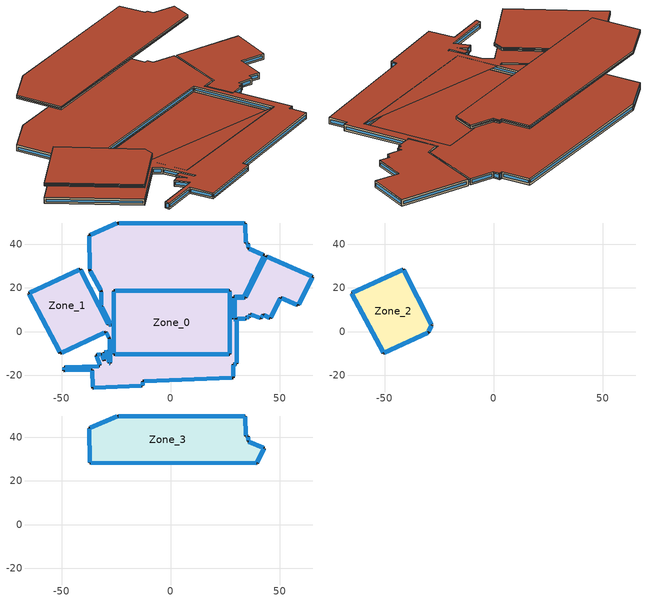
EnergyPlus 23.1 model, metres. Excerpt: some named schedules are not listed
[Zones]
Zone_0
 floor ground (Zone_0:f8UnderGroundSlabCF): -26,-10.35 -26,18.7 27,18.7 27,-10.35 z0
 wall outside (Slab_Mass): -26,-10.35 27,-10.35 27,18.7 -26,18.7 -26,-10.35 z0:0.01
 wall to Zone_1 (Interior Partition (Mass)): -26,-10.35 27,-10.35 27,18.7 -26,18.7 -26,-10.35 z0.01:0.2
 roof outside (300mmInsulation 200mmConcrete): -26,-10.35 27,-10.35 27,18.7 -26,18.7 z0.2
Zone_1
 floor ground (Zone_1:f1UnderGroundSlabCF): -35.72,-25.8 -36.01,-17.36 -48.9,-17.79 -48.77,-16.28 -32.46,-15.71 -34.03,-10.7 -31.57,-10.3 -30.52,-13.21 -30.5,-9.33 -28.43,-9.3 -28.27,-14.52 -27.66,-14.54 -28.06,-3 -29.84,-0.23 -50.49,-9.79 -65.13,17.65 -41.39,28.54 -28.39,3.14 -27.33,3.14 -31.82,11.58 -31.89,18.57 -37.13,28.21 -37.23,44.23 -24.13,49.76 34.17,49.76 34.31,40.46 35.43,40.46 35.4,38.21 42.72,35.06 33.75,15.95 28.84,15.88 28.8,5.72 27,5.72 27,-10.35 -26,18.7 27,18.7 27,5.72 28.8,5.72 29.33,5.79 29.19,15.22 34.06,15.5 43.63,34.64 65.14,25.23 58.26,12.12 50.42,15.53 45.64,6.19 42.33,7.7 41.16,6.19 36.4,8 36.05,6.58 34.41,6.71 34.5,5.97 30.21,5.93 30.3,-14.8 28.57,-14.89 28.57,-21.04 -12.81,-22.72 -12.94,-24.8 z0
 floor ground (Zone_1:f2UnderGroundSlabCF): -26,-10.35 -26,18.7 27,18.7 27,-10.35 z0
 wall outside (Slab_Mass): 34.17,49.76 -24.13,49.76 -37.23,44.23 -37.13,28.21 -31.89,18.57 -31.82,11.58 -27.33,3.14 -28.39,3.14 -41.39,28.54 -65.13,17.65 -50.49,-9.79 -29.84,-0.23 -28.06,-3 -27.66,-14.54 -28.27,-14.52 -28.43,-9.3 -30.5,-9.33 -30.52,-13.21 -31.57,-10.3 -34.03,-10.7 -32.46,-15.71 -48.77,-16.28 -48.9,-17.79 -36.01,-17.36 -35.72,-25.8 -12.94,-24.8 -12.81,-22.72 28.57,-21.04 28.57,-14.89 30.3,-14.8 30.21,5.93 34.5,5.97 34.41,6.71 36.05,6.58 36.4,8 41.16,6.19 42.33,7.7 45.64,6.19 50.42,15.53 58.26,12.12 65.14,25.23 43.63,34.64 34.06,15.5 29.19,15.22 29.33,5.79 28.8,5.72 28.84,15.88 33.75,15.95 42.72,35.06 35.4,38.21 35.43,40.46 34.31,40.46 34.17,49.76 z0:2; -26,-10.35 -26,18.7 27,18.7 27,-10.35 -26,-10.35 z0.2:2
 window (90.1-2019 Nonresidential CZ 0 Glazing (Operable)): 33.58,49.76 -23.54,49.76 / -12.22,-22.7 27.98,-21.06 z0.59:1.41; -24.65,49.54 -36.71,44.45 / -37.23,43.67 -37.13,28.78 / -33.03,-15.73 -48.2,-16.26 / 58.52,12.62 64.87,24.73 z0.57:1.43; -36.86,27.72 -32.15,19.06 z0.56:1.45; -31.88,18.05 -31.83,12.11 z0.53:1.47; -31.56,11.1 -27.59,3.62 / 45.89,6.68 50.17,15.04 / 29.2,14.67 29.32,6.33 / 28.81,6.27 28.84,15.33 / 34.3,41 34.18,49.21 z0.55:1.45; -27.58,3.14 -28.14,3.14 z0.25:1.75; -28.66,3.66 -41.12,28.02 / -41.91,28.29 -64.6,17.89 / -64.86,17.14 -50.76,-9.27 / -49.96,-9.55 -30.37,-0.47 / -35.14,-25.77 -13.52,-24.83 / 30.3,-14.23 30.21,5.35 / 64.61,25.46 44.16,34.4 / 43.38,34.12 34.32,16.01 / 33.99,16.47 42.48,34.53 z0.58:1.42; -29.6,-0.6 -28.3,-2.62 z0.45:1.55; -28.04,-3.55 -27.68,-13.98 / -48.34,-17.77 -36.57,-17.38 z0.56:1.44; -27.82,-14.53 -28.11,-14.53 z0.16:1.84; -28.28,-14.02 -28.42,-9.81 / -33.88,-11.19 -32.61,-15.23 / 36.87,7.83 40.69,6.37 / 33.57,15.47 29.69,15.24 / 29.34,15.89 33.25,15.94 z0.5:1.5; -28.81,-9.31 -30.13,-9.33 / -12.91,-24.43 -12.83,-23.1 z0.37:1.63; -30.5,-9.8 -30.51,-12.74 z0.47:1.53; -30.67,-12.8 -31.42,-10.71 z0.44:1.56; -31.97,-10.36 -33.63,-10.64 z0.41:1.59; -48.8,-16.59 -48.88,-17.48 z0.32:1.68; -35.99,-17.9 -35.74,-25.26 / 50.92,15.32 57.76,12.33 / 42.23,35.27 35.89,38 z0.54:1.46; 28.57,-20.52 28.57,-15.41 z0.52:1.48; 28.91,-14.87 29.96,-14.82 z0.34:1.66; 30.69,5.93 34.01,5.97 z0.48:1.52; 34.47,6.16 34.43,6.52 z0.19:1.81; 34.74,6.68 35.72,6.6 z0.33:1.67; 36.13,6.88 36.33,7.7 z0.31:1.69; 41.38,6.47 42.11,7.42 z0.36:1.64; 42.75,7.51 45.22,6.38 z0.46:1.54; 29.19,5.77 28.95,5.73 z0.14:1.86; 35.4,38.6 35.42,40.07 z0.39:1.61; 35.17,40.46 34.57,40.46 z0.26:1.74; -26,-9.82 -26,18.18 / -25.47,18.7 26.47,18.7 / 27,18.18 27,-9.82 / 26.47,-10.35 -25.47,-10.35 z0.73:1.47
 roof outside (300mmInsulation 200mmConcrete): -65.13,17.65 -50.49,-9.79 -29.84,-0.23 -28.06,-3 -27.66,-14.54 -28.27,-14.52 -28.43,-9.3 -30.5,-9.33 -30.52,-13.21 -31.57,-10.3 -34.03,-10.7 -32.46,-15.71 -48.77,-16.28 -48.9,-17.79 -36.01,-17.36 -35.72,-25.8 -12.94,-24.8 -12.81,-22.72 28.57,-21.04 28.57,-14.89 30.3,-14.8 30.21,5.93 34.5,5.97 34.41,6.71 36.05,6.58 36.4,8 41.16,6.19 42.33,7.7 45.64,6.19 50.42,15.53 58.26,12.12 65.14,25.23 43.63,34.64 34.06,15.5 29.19,15.22 29.33,5.79 28.8,5.72 28.84,15.88 33.75,15.95 42.72,35.06 35.4,38.21 35.43,40.46 34.31,40.46 34.17,49.76 -24.13,49.76 -37.23,44.23 -37.13,28.21 -31.89,18.57 -31.82,11.58 -27.33,3.14 -26,3.14 27,-10.35 27,18.7 -26,18.7 -26,3.14 -28.39,3.14 -41.39,28.54 z2; -26,-10.35 27,-10.35 27,18.7 -26,18.7 z0.01
Zone_2
 floor outside (90.1-2019 Nonresidential CZ 0 Exterior Floor (Mass)): -28.39,3.14 -28.39,3.09 -29.79,-0.26 -29.84,-0.23 -50.49,-9.79 -65.13,17.65 -41.39,28.54 z6
 wall outside (Slab_Mass): -28.39,3.14 -41.39,28.54 -65.13,17.65 -50.49,-9.79 -29.84,-0.23 / -29.79,-0.26 -28.39,3.09 z6:7
 window (90.1-2019 Nonresidential CZ 0 Glazing (Operable)): -28.57,3.49 -41.2,28.18 / -41.75,28.37 -64.77,17.82 / -64.95,17.3 -50.68,-9.44 / -50.13,-9.62 -30.2,-0.39 z6.4:6.6; -29.65,0.09 -28.54,2.74 z6.37:6.63
 roof outside (300mmInsulation 200mmConcrete): -28.39,3.14 -41.39,28.54 -65.13,17.65 -50.49,-9.79 -29.84,-0.23 -29.79,-0.26 -28.39,3.09 z7
Zone_3
 floor outside (90.1-2019 Nonresidential CZ 0 Exterior Floor (Mass)): 39.51,28.21 -37.1,28.27 -37.23,44.23 -24.13,49.76 34.17,49.76 34.31,40.46 35.43,40.46 35.4,38.21 42.72,35.06 z18
 wall outside (Slab_Mass): 39.51,28.21 42.72,35.06 35.4,38.21 35.43,40.46 34.31,40.46 34.17,49.76 -24.13,49.76 -37.23,44.23 -37.1,28.27 39.51,28.21 z18:19
 window (90.1-2019 Nonresidential CZ 0 Glazing (Operable)): 39.67,28.56 42.56,34.71 / 42.36,35.21 35.75,38.06 / 34.3,40.85 34.18,49.36 / -24.5,49.6 -36.87,44.39 / -37.23,43.84 -37.1,28.67 z18.39:18.61; 35.4,38.57 35.42,40.1 z18.35:18.65; 35.14,40.46 34.6,40.46 z18.29:18.71; 33.78,49.76 -23.73,49.76 / -36.7,28.27 39.11,28.21 z18.4:18.6
 roof outside (300mmInsulation 200mmConcrete): 39.51,28.21 42.72,35.06 35.4,38.21 35.43,40.46 34.31,40.46 34.17,49.76 -24.13,49.76 -37.23,44.23 -37.1,28.27 z19
[Site:GroundTemperature:BuildingSurface]
18, 18, 18, 18, 18, 18, 18, 18, 18, 18, 18, 18
[Site:GroundReflectance]
0.2, 0.2, 0.2, 0.2, 0.2, 0.2, 0.2, 0.2, 0.2, 0.2, 0.2, 0.2
[Site:GroundReflectance:SnowModifier]
1, 1
[Site:WeatherStation]
Wind Sensor Height Above Ground {m}=10; Wind Speed Profile Exponent=0.22; Wind Speed Profile Boundary Layer Thickness {m}=370; Air Temperature Sensor Height Above Ground {m}=1.5
[SizingPeriod:WeatherFileConditionType] Use Weather File Daylight Saving Period=No; Use Weather File Rain and Snow Indicators=No
Name | Period Selection | Day Type
Extreme Summer Weather Period for Design | SummerExtreme | SummerDesignDay
Extreme Winter Weather Period for Design | WinterExtreme | WinterDesignDay
[Building]
Building: North Axis {deg}=0; Terrain=Suburbs; Loads Convergence Tolerance Value=0.04; Temperature Convergence Tolerance Value {deltaC}=0.25; Solar Distribution=FullExterior; Maximum Number of Warmup Days=25; Minimum Number of Warmup Days=6
[Construction]
Interior Partition (Mass): Plaster_0.013_Interior Partition (Mass), Plaster_0.013_Interior Partition (Mass)
Slab_Mass: General Concrete_0.2_Slab_Mass
300mmInsulation 200mmConcrete: XPS Board_0.3_300mmInsulation 200mmConcrete, General Concrete_0.2_300mmInsulation 200mmConcrete
90.1-2019 Nonresidential CZ 0 Exterior Floor (Mass): Stucco_0.025_90.1-2019 Nonresidential CZ 0 Exterior Floor (Mass), Mineral Wool_0.005244967487677573_90.1-2019 Nonresidential CZ 0 Exterior Floor (Mass), Concrete_0.102_90.1-2019 Nonresidential CZ 0 Exterior Floor (Mass), Carpet_0.02_90.1-2019 Nonresidential CZ 0 Exterior Floor (Mass)
90.1-2019 Nonresidential CZ 0 Glazing (Operable): 90.1-2019 Nonresidential CZ 0 Glazing (Operable)Window
[Material]
Plaster_0.013_Interior Partition (Mass): Roughness=Rough; @Interior Partition (Mass):Plaster-Thickness@ [m]=0.013; @Interior Partition (Mass):Plaster-Conductivity@ [W/m-K]=1; @Interior Partition (Mass):Plaster-Density@ [kg/m3]=2000; @Interior Partition (Mass):Plaster-SpecificHeat@ [J/kg-K]=1130; @Interior Partition (Mass):Plaster-ThermalEmittance@=0.9; @Interior Partition (Mass):Plaster-SolarAbsorptance@=0.7; @Interior Partition (Mass):Plaster-VisibleAbsorptance@=0.7
General Concrete_0.2_Slab_Mass: Roughness=Rough; @Slab_Mass:General Concrete-Thickness@ [m]=0.2; @Slab_Mass:General Concrete-Conductivity@ [W/m-K]=2; @Slab_Mass:General Concrete-Density@ [kg/m3]=2400; @Slab_Mass:General Concrete-SpecificHeat@ [J/kg-K]=950; @Slab_Mass:General Concrete-ThermalEmittance@=0.9; @Slab_Mass:General Concrete-SolarAbsorptance@=0.7; @Slab_Mass:General Concrete-VisibleAbsorptance@=0.7
XPS Board_0.3_300mmInsulation 200mmConcrete: Roughness=Rough; @300mmInsulation 200mmConcrete:XPS Board-Thickness@ [m]=0.3; @300mmInsulation 200mmConcrete:XPS Board-Conductivity@ [W/m-K]=0.034; @300mmInsulation 200mmConcrete:XPS Board-Density@ [kg/m3]=35; @300mmInsulation 200mmConcrete:XPS Board-SpecificHeat@ [J/kg-K]=1400; @300mmInsulation 200mmConcrete:XPS Board-ThermalEmittance@=0.9; @300mmInsulation 200mmConcrete:XPS Board-SolarAbsorptance@=0.7; @300mmInsulation 200mmConcrete:XPS Board-VisibleAbsorptance@=0.7
General Concrete_0.2_300mmInsulation 200mmConcrete: Roughness=Rough; @300mmInsulation 200mmConcrete:General Concrete-Thickness@ [m]=0.2; @300mmInsulation 200mmConcrete:General Concrete-Conductivity@ [W/m-K]=2; @300mmInsulation 200mmConcrete:General Concrete-Density@ [kg/m3]=2400; @300mmInsulation 200mmConcrete:General Concrete-SpecificHeat@ [J/kg-K]=950; @300mmInsulation 200mmConcrete:General Concrete-ThermalEmittance@=0.9; @300mmInsulation 200mmConcrete:General Concrete-SolarAbsorptance@=0.7; @300mmInsulation 200mmConcrete:General Concrete-VisibleAbsorptance@=0.7
Stucco_0.025_90.1-2019 Nonresidential CZ 0 Exterior Floor (Mass): Roughness=Smooth; @90.1-2019 Nonresidential CZ 0 Exterior Floor (Mass):Stucco-Thickness@ [m]=0.025; @90.1-2019 Nonresidential CZ 0 Exterior Floor (Mass):Stucco-Conductivity@ [W/m-K]=0.72; @90.1-2019 Nonresidential CZ 0 Exterior Floor (Mass):Stucco-Density@ [kg/m3]=1856; @90.1-2019 Nonresidential CZ 0 Exterior Floor (Mass):Stucco-SpecificHeat@ [J/kg-K]=840; @90.1-2019 Nonresidential CZ 0 Exterior Floor (Mass):Stucco-ThermalEmittance@=0.9; @90.1-2019 Nonresidential CZ 0 Exterior Floor (Mass):Stucco-SolarAbsorptance@=0.7; @90.1-2019 Nonresidential CZ 0 Exterior Floor (Mass):Stucco-VisibleAbsorptance@=0.7
Mineral Wool_0.005244967487677573_90.1-2019 Nonresidential CZ 0 Exterior Floor (Mass): Roughness=Rough; @90.1-2019 Nonresidential CZ 0 Exterior Floor (Mass):Mineral Wool-Thickness@ [m]=0.00524497; @90.1-2019 Nonresidential CZ 0 Exterior Floor (Mass):Mineral Wool-Conductivity@ [W/m-K]=0.041; @90.1-2019 Nonresidential CZ 0 Exterior Floor (Mass):Mineral Wool-Density@ [kg/m3]=155; @90.1-2019 Nonresidential CZ 0 Exterior Floor (Mass):Mineral Wool-SpecificHeat@ [J/kg-K]=1130; @90.1-2019 Nonresidential CZ 0 Exterior Floor (Mass):Mineral Wool-ThermalEmittance@=0.9; @90.1-2019 Nonresidential CZ 0 Exterior Floor (Mass):Mineral Wool-SolarAbsorptance@=0.7; @90.1-2019 Nonresidential CZ 0 Exterior Floor (Mass):Mineral Wool-VisibleAbsorptance@=0.7
Concrete_0.102_90.1-2019 Nonresidential CZ 0 Exterior Floor (Mass): Roughness=Rough; @90.1-2019 Nonresidential CZ 0 Exterior Floor (Mass):Concrete-Thickness@ [m]=0.102; @90.1-2019 Nonresidential CZ 0 Exterior Floor (Mass):Concrete-Conductivity@ [W/m-K]=2; @90.1-2019 Nonresidential CZ 0 Exterior Floor (Mass):Concrete-Density@ [kg/m3]=2400; @90.1-2019 Nonresidential CZ 0 Exterior Floor (Mass):Concrete-SpecificHeat@ [J/kg-K]=950; @90.1-2019 Nonresidential CZ 0 Exterior Floor (Mass):Concrete-ThermalEmittance@=0.9; @90.1-2019 Nonresidential CZ 0 Exterior Floor (Mass):Concrete-SolarAbsorptance@=0.7; @90.1-2019 Nonresidential CZ 0 Exterior Floor (Mass):Concrete-VisibleAbsorptance@=0.7
Carpet_0.02_90.1-2019 Nonresidential CZ 0 Exterior Floor (Mass): Roughness=MediumRough; @90.1-2019 Nonresidential CZ 0 Exterior Floor (Mass):Carpet-Thickness@ [m]=0.02; @90.1-2019 Nonresidential CZ 0 Exterior Floor (Mass):Carpet-Conductivity@ [W/m-K]=0.06; @90.1-2019 Nonresidential CZ 0 Exterior Floor (Mass):Carpet-Density@ [kg/m3]=288; @90.1-2019 Nonresidential CZ 0 Exterior Floor (Mass):Carpet-SpecificHeat@ [J/kg-K]=1380; @90.1-2019 Nonresidential CZ 0 Exterior Floor (Mass):Carpet-ThermalEmittance@=0.9; @90.1-2019 Nonresidential CZ 0 Exterior Floor (Mass):Carpet-SolarAbsorptance@=0.7; @90.1-2019 Nonresidential CZ 0 Exterior Floor (Mass):Carpet-VisibleAbsorptance@=0.7
[WindowMaterial:SimpleGlazingSystem]
90.1-2019 Nonresidential CZ 0 Glazing (Operable)Window: @90.1-2019 Nonresidential CZ 0 Glazing (Operable)-UValue@=3.52052; @90.1-2019 Nonresidential CZ 0 Glazing (Operable)-SolarHeatGainCoefficient@=0.2; @90.1-2019 Nonresidential CZ 0 Glazing (Operable)-VisibleTransmittance@=0.22
[Construction:FfactorGroundFloor]
Zone_0:f8UnderGroundSlabCF: 0.73, 1539.94, 164.11
Zone_1:f1UnderGroundSlabCF: 0.73, 4637.1, 566.376
Zone_1:f2UnderGroundSlabCF: 0.73, 1539.94, 0
[Zone] Rotation [deg]=0; Type=1; Multiplier=1; Zone Inside Convection Algorithm=TARP; Zone Outside Convection Algorithm=DOE-2
Name | Volume [m3] | Area [m2]
Zone_0 | 307.989 | 1539.94
Zone_1 | 9282.35 | 6177.05
Zone_2 | 798.049 | 798.049
Zone_3 | 1565.17 | 1565.17
[People] OccupancySchedule=occOffice; Number of People Calculation Method=People/Area; PeopleDensity [person/m2]=0.23; Fraction Radiant=0.3; Sensible Heat Fraction=AUTOCALCULATE; Carbon Dioxide Generation Rate [m3/s-W]=3.82e-08; Enable ASHRAE 55 Comfort Warnings=No; Mean Radiant Temperature Calculation Type=ZoneAveraged; Clothing Insulation Calculation Method=DynamicClothingModelASHRAE55; Air Velocity Schedule=AirSpeed 0; Thermal Comfort Model 1 Type=AdaptiveASH55
Name | Zone or ZoneList | Activity Level Schedule | Work Efficiency Schedule
People Zone_0 | Zone_0 | Zone_0PeopleActivity | Zone_0WorkEfficiency
People Zone_1 | Zone_1 | Zone_1PeopleActivity | Zone_1WorkEfficiency
People Zone_2 | Zone_2 | Zone_2PeopleActivity | Zone_2WorkEfficiency
People Zone_3 | Zone_3 | Zone_3PeopleActivity | Zone_3WorkEfficiency
[ElectricEquipment] EquipmentAvailibilitySchedule=equipOffice; Design Level Calculation Method=Watts/Area; EquipmentPowerDensity [W/m2]=15; Fraction Latent=0; Fraction Radiant=.2; Fraction Lost=0
Name | Zone or ZoneList
Zone_0 Equipment | Zone_0
Zone_1 Equipment | Zone_1
Zone_2 Equipment | Zone_2
Zone_3 Equipment | Zone_3
[Lights] LightsAvailibilitySchedule=lightsOffice; Design Level Calculation Method=Watts/Area; LightingPowerDensity [W/m2]=15; Return Air Fraction=0; Fraction Radiant=.42; Fraction Visible=.18; Fraction Replaceable=1
Name | Zone or ZoneList
Zone_0 General lighting | Zone_0
Zone_1 General lighting | Zone_1
Zone_2 General lighting | Zone_2
Zone_3 General lighting | Zone_3
[Daylighting:Controls] Daylighting Method=SplitFlux; Lighting control type { 1 = continuous,2 = stepped,3 = continuous / off}=Continuous; Minimum Input Power Fraction for Continuous Dimming Control=0.1; Minimum Light Output Fraction for Continuous Dimming Control=0.1; Number of Stepped Control Steps=3; Probability Lighting will be Reset When Needed in Manual Stepped Control=1; Maximum Allowable Discomfort Glare Index=22; Fraction of Zone Controlled by Reference Point 1=1
Zone_0_DaylCtrl: Zone=Zone_0; @Zone_0-LightsAvailibilitySchedule@=lightsOffice; Daylighting Reference Point 1=Zone_0_DaylCtrlRefPt1; @Zone_0-IlluminanceSetpoint@ [lux at Reference Point 1]=500
Zone_1_DaylCtrl: Zone=Zone_1; Daylighting Reference Point 1=Zone_1_DaylCtrlRefPt1; @Zone_1-LightsAvailibilitySchedule@=lightsOffice; @Zone_1-IlluminanceSetpoint@ [lux at Reference Point 1]=500
Zone_2_DaylCtrl: Zone=Zone_2; Daylighting Reference Point 1=Zone_2_DaylCtrlRefPt1; @Zone_2-LightsAvailibilitySchedule@=lightsOffice; @Zone_2-IlluminanceSetpoint@ [lux at Reference Point 1]=500
Zone_3_DaylCtrl: Zone=Zone_3; Daylighting Reference Point 1=Zone_3_DaylCtrlRefPt1; @Zone_3-LightsAvailibilitySchedule@=lightsOffice; @Zone_3-IlluminanceSetpoint@ [lux at Reference Point 1]=500
[ZoneVentilation:WindandStackOpenArea] Opening Effectiveness=0; Effective Angle {deg}=0; Discharge Coefficient for Opening=0.6; Minimum Indoor Temperature {C}=22; Maximum Indoor Temperature {C}=100; Delta Temperature {deltaC}=1; Minimum Outdoor Temperature {C}=0; Maximum Outdoor Temperature {C}=30; Maximum Wind Speed {m/s}=40
Name | Zone | Opening Area {m2} | Opening Area Fraction Schedule | Height Difference {m}
Zone_0NatVent_Buoy | Zone_0 | 0.208383 | NatVentAvail_Zone_0 | 0
Zone_1NatVent_Buoy | Zone_1 | 457.008 | NatVentAvail_Zone_1 | 0.216109
Zone_2NatVent_Buoy | Zone_2 | 17.9418 | NatVentAvail_Zone_2 | 0.0518794
Zone_3NatVent_Buoy | Zone_3 | 30.9272 | NatVentAvail_Zone_3 | 0.0520981
[ZoneInfiltration:DesignFlowRate] Schedule=On; Design Flow Rate Calculation Method=Flow/ExteriorArea; Flow per Exterior Surface Area [m3/s-m2]=0.00056896
Zone_0Infiltration: Zone or ZoneList=Zone_0; @Zone_0-InfiltrationConstantCoefficient@=1; @Zone_0-InfiltrationTemperatureCoefficient@=0; @Zone_0-InfiltrationWindVelocityCoefficient@=0; @Zone_0-InfiltrationWindVelocitySquaredCoefficient@=0
Zone_1Infiltration: Zone or ZoneList=Zone_1; @Zone_1-InfiltrationConstantCoefficient@=1; @Zone_1-InfiltrationTemperatureCoefficient@=0; @Zone_1-InfiltrationWindVelocityCoefficient@=0; @Zone_1-InfiltrationWindVelocitySquaredCoefficient@=0
Zone_2Infiltration: Zone or ZoneList=Zone_2; @Zone_2-InfiltrationConstantCoefficient@=1; @Zone_2-InfiltrationTemperatureCoefficient@=0; @Zone_2-InfiltrationWindVelocityCoefficient@=0; @Zone_2-InfiltrationWindVelocitySquaredCoefficient@=0
Zone_3Infiltration: Zone or ZoneList=Zone_3; @Zone_3-InfiltrationConstantCoefficient@=1; @Zone_3-InfiltrationTemperatureCoefficient@=0; @Zone_3-InfiltrationWindVelocityCoefficient@=0; @Zone_3-InfiltrationWindVelocitySquaredCoefficient@=0
[Zone equipment]
Zone_0: Zone_0 Ideal Loads Air
Zone_1: Zone_1 Ideal Loads Air
Zone_2: Zone_2 Ideal Loads Air
Zone_3: Zone_3 Ideal Loads Air
[Sizing:Zone] Zone Cooling Design Supply Air Temperature Input Method=SupplyAirTemperature; Zone Cooling Design Supply Air Temperature {C}=12; Zone Heating Design Supply Air Temperature Input Method=SupplyAirTemperature; Zone Heating Design Supply Air Temperature {C}=35; Zone Cooling Design Supply Air Humidity Ratio {kgWater/kgDryAir}=0.009; Zone Heating Design Supply Air Humidity Ratio {kgWater/kgDryAir}=0.004; Zone Heating Sizing Factor=1.15; Zone Cooling Sizing Factor=1.15; Cooling Design Air Flow Method=DesignDay; Heating Design Air Flow Method=DesignDay
Name | Design Specification Outdoor Air Object
Zone_0 | Zone_0MinFreshAir
Zone_1 | Zone_1MinFreshAir
Zone_2 | Zone_2MinFreshAir
Zone_3 | Zone_3MinFreshAir
[ZoneControl:Thermostat]
Name | Zone or ZoneList | Control Type Schedule | Control 1
Zone_0 Thermostat | Zone_0 | Zone_0_ZoneControlTypeSched | Dual Setpoint - Zone Zone_0
Zone_1 Thermostat | Zone_1 | Zone_1_ZoneControlTypeSched | Dual Setpoint - Zone Zone_1
Zone_2 Thermostat | Zone_2 | Zone_2_ZoneControlTypeSched | Dual Setpoint - Zone Zone_2
Zone_3 Thermostat | Zone_3 | Zone_3_ZoneControlTypeSched | Dual Setpoint - Zone Zone_3
[ThermostatSetpoint:DualSetpoint]
Name | Heating Setpoint Temperature Schedule | Cooling Setpoint Temperature Schedule
Dual Setpoint - Zone Zone_0 | Zone_0Heating_SP_Sch | Zone_0Cooling_SP_Sch
Dual Setpoint - Zone Zone_1 | Zone_1Heating_SP_Sch | Zone_1Cooling_SP_Sch
Dual Setpoint - Zone Zone_2 | Zone_2Heating_SP_Sch | Zone_2Cooling_SP_Sch
Dual Setpoint - Zone Zone_3 | Zone_3Heating_SP_Sch | Zone_3Cooling_SP_Sch
[DesignSpecification:OutdoorAir] Outdoor Air Method=Sum; MechVentSchedule=AllOn
Zone_0MinFreshAir: @Zone_0-MinFreshAirPerson@ [m3/s-person]=0.01; @Zone_0-MinFreshAirArea@ [m3/s-m2]=0.001
Zone_1MinFreshAir: @Zone_1-MinFreshAirPerson@ [m3/s-person]=0.01; @Zone_1-MinFreshAirArea@ [m3/s-m2]=0.001
Zone_2MinFreshAir: @Zone_2-MinFreshAirPerson@ [m3/s-person]=0.01; @Zone_2-MinFreshAirArea@ [m3/s-m2]=0.001
Zone_3MinFreshAir: @Zone_3-MinFreshAirPerson@ [m3/s-person]=0.01; @Zone_3-MinFreshAirArea@ [m3/s-m2]=0.001
[Schedule:Constant]
On: 1
AirSpeed 0: 0
Zone_0PeopleActivity; Zone_1PeopleActivity; Zone_2PeopleActivity; Zone_3PeopleActivity: Any Number, 125.28
Zone_0WorkEfficiency; Zone_1WorkEfficiency; Zone_2WorkEfficiency; Zone_3WorkEfficiency: Any Number, 0
Zone_0_ZoneControlTypeSched; Zone_1_ZoneControlTypeSched; Zone_2_ZoneControlTypeSched; Zone_3_ZoneControlTypeSched: 4
[Schedule:Year]
occOffice: Fraction, occOffice_0, 1, 1, 12, 31
lightsOffice: Fraction, lightsOffice_0, 1, 1, 12, 31
equipOffice: Fraction, equipOffice_0, 1, 1, 12, 31
NatVentAvail_Zone_0: Fraction, NatVentAvail_Zone_0_0, 1, 1, 1, 7, NatVentAvail_Zone_0_1, 1, 8, 1, 14, NatVentAvail_Zone_0_2, 1, 15, 1, 21, NatVentAvail_Zone_0_3, 1, 22, 1, 28, NatVentAvail_Zone_0_4, 1, 29, 2, 4, NatVentAvail_Zone_0_5, 2, 5, 2, 11, NatVentAvail_Zone_0_6, 2, 12, 2, 18, NatVentAvail_Zone_0_7, 2, 19, 2, 25, NatVentAvail_Zone_0_8, 2, 26, 3, 4, NatVentAvail_Zone_0_9, 3, 5, 3, 11, NatVentAvail_Zone_0_10, 3, 12, 3, 18, NatVentAvail_Zone_0_11, 3, 19, 3, 25, NatVentAvail_Zone_0_12, 3, 26, 4, 1, NatVentAvail_Zone_0_13, 4, 2, 4, 8, NatVentAvail_Zone_0_14, 4, 9, 4, 15, NatVentAvail_Zone_0_15, 4, 16, 4, 22, NatVentAvail_Zone_0_16, 4, 23, 4, 29, NatVentAvail_Zone_0_17, 4, 30, 5, 6, NatVentAvail_Zone_0_18, 5, 7, 5, 13, NatVentAvail_Zone_0_19, 5, 14, 5, 20, NatVentAvail_Zone_0_20, 5, 21, 5, 27, NatVentAvail_Zone_0_21, 5, 28, 6, 3, NatVentAvail_Zone_0_22, 6, 4, 6, 10, NatVentAvail_Zone_0_23, 6, 11, 6, 17, NatVentAvail_Zone_0_24, 6, 18, 6, 24, NatVentAvail_Zone_0_25, 6, 25, 7, 1, NatVentAvail_Zone_0_26, 7, 2, 7, 8, NatVentAvail_Zone_0_27, 7, 9, 7, 15, NatVentAvail_Zone_0_28, 7, 16, 7, 22, NatVentAvail_Zone_0_29, 7, 23, 7, 29, NatVentAvail_Zone_0_30, 7, 30, 8, 5, NatVentAvail_Zone_0_31, 8, 6, 8, 12, NatVentAvail_Zone_0_32, 8, 13, 8, 19, NatVentAvail_Zone_0_33, 8, 20, 8, 26, NatVentAvail_Zone_0_34, 8, 27, 9, 2, NatVentAvail_Zone_0_35, 9, 3, 9, 9, NatVentAvail_Zone_0_36, 9, 10, 9, 16, NatVentAvail_Zone_0_37, 9, 17, 9, 23, NatVentAvail_Zone_0_38, 9, 24, 9, 30, NatVentAvail_Zone_0_39, 10, 1, 10, 7, NatVentAvail_Zone_0_40, 10, 8, 10, 14, NatVentAvail_Zone_0_41, 10, 15, 10, 21, NatVentAvail_Zone_0_42, 10, 22, 10, 28, NatVentAvail_Zone_0_43, 10, 29, 11, 4, NatVentAvail_Zone_0_44, 11, 5, 11, 11, NatVentAvail_Zone_0_45, 11, 12, 11, 18, NatVentAvail_Zone_0_46, 11, 19, 11, 25, NatVentAvail_Zone_0_47, 11, 26, 12, 2, NatVentAvail_Zone_0_48, 12, 3, 12, 9, NatVentAvail_Zone_0_49, 12, 10, 12, 16, NatVentAvail_Zone_0_50, 12, 17, 12, 23, NatVentAvail_Zone_0_51, 12, 24, 12, 30, NatVentAvail_Zone_0_52, 12, 31, 12, 31
NatVentAvail_Zone_1: Fraction, NatVentAvail_Zone_1_0, 1, 1, 1, 7, NatVentAvail_Zone_1_1, 1, 8, 1, 14, NatVentAvail_Zone_1_2, 1, 15, 1, 21, NatVentAvail_Zone_1_3, 1, 22, 1, 28, NatVentAvail_Zone_1_4, 1, 29, 2, 4, NatVentAvail_Zone_1_5, 2, 5, 2, 11, NatVentAvail_Zone_1_6, 2, 12, 2, 18, NatVentAvail_Zone_1_7, 2, 19, 2, 25, NatVentAvail_Zone_1_8, 2, 26, 3, 4, NatVentAvail_Zone_1_9, 3, 5, 3, 11, NatVentAvail_Zone_1_10, 3, 12, 3, 18, NatVentAvail_Zone_1_11, 3, 19, 3, 25, NatVentAvail_Zone_1_12, 3, 26, 4, 1, NatVentAvail_Zone_1_13, 4, 2, 4, 8, NatVentAvail_Zone_1_14, 4, 9, 4, 15, NatVentAvail_Zone_1_15, 4, 16, 4, 22, NatVentAvail_Zone_1_16, 4, 23, 4, 29, NatVentAvail_Zone_1_17, 4, 30, 5, 6, NatVentAvail_Zone_1_18, 5, 7, 5, 13, NatVentAvail_Zone_1_19, 5, 14, 5, 20, NatVentAvail_Zone_1_20, 5, 21, 5, 27, NatVentAvail_Zone_1_21, 5, 28, 6, 3, NatVentAvail_Zone_1_22, 6, 4, 6, 10, NatVentAvail_Zone_1_23, 6, 11, 6, 17, NatVentAvail_Zone_1_24, 6, 18, 6, 24, NatVentAvail_Zone_1_25, 6, 25, 7, 1, NatVentAvail_Zone_1_26, 7, 2, 7, 8, NatVentAvail_Zone_1_27, 7, 9, 7, 15, NatVentAvail_Zone_1_28, 7, 16, 7, 22, NatVentAvail_Zone_1_29, 7, 23, 7, 29, NatVentAvail_Zone_1_30, 7, 30, 8, 5, NatVentAvail_Zone_1_31, 8, 6, 8, 12, NatVentAvail_Zone_1_32, 8, 13, 8, 19, NatVentAvail_Zone_1_33, 8, 20, 8, 26, NatVentAvail_Zone_1_34, 8, 27, 9, 2, NatVentAvail_Zone_1_35, 9, 3, 9, 9, NatVentAvail_Zone_1_36, 9, 10, 9, 16, NatVentAvail_Zone_1_37, 9, 17, 9, 23, NatVentAvail_Zone_1_38, 9, 24, 9, 30, NatVentAvail_Zone_1_39, 10, 1, 10, 7, NatVentAvail_Zone_1_40, 10, 8, 10, 14, NatVentAvail_Zone_1_41, 10, 15, 10, 21, NatVentAvail_Zone_1_42, 10, 22, 10, 28, NatVentAvail_Zone_1_43, 10, 29, 11, 4, NatVentAvail_Zone_1_44, 11, 5, 11, 11, NatVentAvail_Zone_1_45, 11, 12, 11, 18, NatVentAvail_Zone_1_46, 11, 19, 11, 25, NatVentAvail_Zone_1_47, 11, 26, 12, 2, NatVentAvail_Zone_1_48, 12, 3, 12, 9, NatVentAvail_Zone_1_49, 12, 10, 12, 16, NatVentAvail_Zone_1_50, 12, 17, 12, 23, NatVentAvail_Zone_1_51, 12, 24, 12, 30, NatVentAvail_Zone_1_52, 12, 31, 12, 31
NatVentAvail_Zone_2: Fraction, NatVentAvail_Zone_2_0, 1, 1, 1, 7, NatVentAvail_Zone_2_1, 1, 8, 1, 14, NatVentAvail_Zone_2_2, 1, 15, 1, 21, NatVentAvail_Zone_2_3, 1, 22, 1, 28, NatVentAvail_Zone_2_4, 1, 29, 2, 4, NatVentAvail_Zone_2_5, 2, 5, 2, 11, NatVentAvail_Zone_2_6, 2, 12, 2, 18, NatVentAvail_Zone_2_7, 2, 19, 2, 25, NatVentAvail_Zone_2_8, 2, 26, 3, 4, NatVentAvail_Zone_2_9, 3, 5, 3, 11, NatVentAvail_Zone_2_10, 3, 12, 3, 18, NatVentAvail_Zone_2_11, 3, 19, 3, 25, NatVentAvail_Zone_2_12, 3, 26, 4, 1, NatVentAvail_Zone_2_13, 4, 2, 4, 8, NatVentAvail_Zone_2_14, 4, 9, 4, 15, NatVentAvail_Zone_2_15, 4, 16, 4, 22, NatVentAvail_Zone_2_16, 4, 23, 4, 29, NatVentAvail_Zone_2_17, 4, 30, 5, 6, NatVentAvail_Zone_2_18, 5, 7, 5, 13, NatVentAvail_Zone_2_19, 5, 14, 5, 20, NatVentAvail_Zone_2_20, 5, 21, 5, 27, NatVentAvail_Zone_2_21, 5, 28, 6, 3, NatVentAvail_Zone_2_22, 6, 4, 6, 10, NatVentAvail_Zone_2_23, 6, 11, 6, 17, NatVentAvail_Zone_2_24, 6, 18, 6, 24, NatVentAvail_Zone_2_25, 6, 25, 7, 1, NatVentAvail_Zone_2_26, 7, 2, 7, 8, NatVentAvail_Zone_2_27, 7, 9, 7, 15, NatVentAvail_Zone_2_28, 7, 16, 7, 22, NatVentAvail_Zone_2_29, 7, 23, 7, 29, NatVentAvail_Zone_2_30, 7, 30, 8, 5, NatVentAvail_Zone_2_31, 8, 6, 8, 12, NatVentAvail_Zone_2_32, 8, 13, 8, 19, NatVentAvail_Zone_2_33, 8, 20, 8, 26, NatVentAvail_Zone_2_34, 8, 27, 9, 2, NatVentAvail_Zone_2_35, 9, 3, 9, 9, NatVentAvail_Zone_2_36, 9, 10, 9, 16, NatVentAvail_Zone_2_37, 9, 17, 9, 23, NatVentAvail_Zone_2_38, 9, 24, 9, 30, NatVentAvail_Zone_2_39, 10, 1, 10, 7, NatVentAvail_Zone_2_40, 10, 8, 10, 14, NatVentAvail_Zone_2_41, 10, 15, 10, 21, NatVentAvail_Zone_2_42, 10, 22, 10, 28, NatVentAvail_Zone_2_43, 10, 29, 11, 4, NatVentAvail_Zone_2_44, 11, 5, 11, 11, NatVentAvail_Zone_2_45, 11, 12, 11, 18, NatVentAvail_Zone_2_46, 11, 19, 11, 25, NatVentAvail_Zone_2_47, 11, 26, 12, 2, NatVentAvail_Zone_2_48, 12, 3, 12, 9, NatVentAvail_Zone_2_49, 12, 10, 12, 16, NatVentAvail_Zone_2_50, 12, 17, 12, 23, NatVentAvail_Zone_2_51, 12, 24, 12, 30, NatVentAvail_Zone_2_52, 12, 31, 12, 31
NatVentAvail_Zone_3: Fraction, NatVentAvail_Zone_3_0, 1, 1, 1, 7, NatVentAvail_Zone_3_1, 1, 8, 1, 14, NatVentAvail_Zone_3_2, 1, 15, 1, 21, NatVentAvail_Zone_3_3, 1, 22, 1, 28, NatVentAvail_Zone_3_4, 1, 29, 2, 4, NatVentAvail_Zone_3_5, 2, 5, 2, 11, NatVentAvail_Zone_3_6, 2, 12, 2, 18, NatVentAvail_Zone_3_7, 2, 19, 2, 25, NatVentAvail_Zone_3_8, 2, 26, 3, 4, NatVentAvail_Zone_3_9, 3, 5, 3, 11, NatVentAvail_Zone_3_10, 3, 12, 3, 18, NatVentAvail_Zone_3_11, 3, 19, 3, 25, NatVentAvail_Zone_3_12, 3, 26, 4, 1, NatVentAvail_Zone_3_13, 4, 2, 4, 8, NatVentAvail_Zone_3_14, 4, 9, 4, 15, NatVentAvail_Zone_3_15, 4, 16, 4, 22, NatVentAvail_Zone_3_16, 4, 23, 4, 29, NatVentAvail_Zone_3_17, 4, 30, 5, 6, NatVentAvail_Zone_3_18, 5, 7, 5, 13, NatVentAvail_Zone_3_19, 5, 14, 5, 20, NatVentAvail_Zone_3_20, 5, 21, 5, 27, NatVentAvail_Zone_3_21, 5, 28, 6, 3, NatVentAvail_Zone_3_22, 6, 4, 6, 10, NatVentAvail_Zone_3_23, 6, 11, 6, 17, NatVentAvail_Zone_3_24, 6, 18, 6, 24, NatVentAvail_Zone_3_25, 6, 25, 7, 1, NatVentAvail_Zone_3_26, 7, 2, 7, 8, NatVentAvail_Zone_3_27, 7, 9, 7, 15, NatVentAvail_Zone_3_28, 7, 16, 7, 22, NatVentAvail_Zone_3_29, 7, 23, 7, 29, NatVentAvail_Zone_3_30, 7, 30, 8, 5, NatVentAvail_Zone_3_31, 8, 6, 8, 12, NatVentAvail_Zone_3_32, 8, 13, 8, 19, NatVentAvail_Zone_3_33, 8, 20, 8, 26, NatVentAvail_Zone_3_34, 8, 27, 9, 2, NatVentAvail_Zone_3_35, 9, 3, 9, 9, NatVentAvail_Zone_3_36, 9, 10, 9, 16, NatVentAvail_Zone_3_37, 9, 17, 9, 23, NatVentAvail_Zone_3_38, 9, 24, 9, 30, NatVentAvail_Zone_3_39, 10, 1, 10, 7, NatVentAvail_Zone_3_40, 10, 8, 10, 14, NatVentAvail_Zone_3_41, 10, 15, 10, 21, NatVentAvail_Zone_3_42, 10, 22, 10, 28, NatVentAvail_Zone_3_43, 10, 29, 11, 4, NatVentAvail_Zone_3_44, 11, 5, 11, 11, NatVentAvail_Zone_3_45, 11, 12, 11, 18, NatVentAvail_Zone_3_46, 11, 19, 11, 25, NatVentAvail_Zone_3_47, 11, 26, 12, 2, NatVentAvail_Zone_3_48, 12, 3, 12, 9, NatVentAvail_Zone_3_49, 12, 10, 12, 16, NatVentAvail_Zone_3_50, 12, 17, 12, 23, NatVentAvail_Zone_3_51, 12, 24, 12, 30, NatVentAvail_Zone_3_52, 12, 31, 12, 31
[Schedule:Week:Daily]
occOffice_0: edbf6619-e3a0-4945-8d8a-fe25848fc630, 4e77d39b-b226-4287-9cc2-0bc347bc6cdf, 4e77d39b-b226-4287-9cc2-0bc347bc6cdf, 4e77d39b-b226-4287-9cc2-0bc347bc6cdf, 4e77d39b-b226-4287-9cc2-0bc347bc6cdf, 4e77d39b-b226-4287-9cc2-0bc347bc6cdf, edbf6619-e3a0-4945-8d8a-fe25848fc630, edbf6619-e3a0-4945-8d8a-fe25848fc630, edbf6619-e3a0-4945-8d8a-fe25848fc630, edbf6619-e3a0-4945-8d8a-fe25848fc630, edbf6619-e3a0-4945-8d8a-fe25848fc630, edbf6619-e3a0-4945-8d8a-fe25848fc630
lightsOffice_0: edbf6619-e3a0-4945-8d8a-fe25848fc630, 9d675137-c6f7-41fa-84bb-598b6aa9de43, 9d675137-c6f7-41fa-84bb-598b6aa9de43, 9d675137-c6f7-41fa-84bb-598b6aa9de43, 9d675137-c6f7-41fa-84bb-598b6aa9de43, 9d675137-c6f7-41fa-84bb-598b6aa9de43, edbf6619-e3a0-4945-8d8a-fe25848fc630, edbf6619-e3a0-4945-8d8a-fe25848fc630, edbf6619-e3a0-4945-8d8a-fe25848fc630, edbf6619-e3a0-4945-8d8a-fe25848fc630, edbf6619-e3a0-4945-8d8a-fe25848fc630, edbf6619-e3a0-4945-8d8a-fe25848fc630
equipOffice_0: 7f7026b0-12a1-4424-9705-9cca9c237b34, 2ff9a6b9-8e21-4b9d-b1c8-6db3163db6a0, 2ff9a6b9-8e21-4b9d-b1c8-6db3163db6a0, 2ff9a6b9-8e21-4b9d-b1c8-6db3163db6a0, 2ff9a6b9-8e21-4b9d-b1c8-6db3163db6a0, 2ff9a6b9-8e21-4b9d-b1c8-6db3163db6a0, 7f7026b0-12a1-4424-9705-9cca9c237b34, 7f7026b0-12a1-4424-9705-9cca9c237b34, 7f7026b0-12a1-4424-9705-9cca9c237b34, 7f7026b0-12a1-4424-9705-9cca9c237b34, 7f7026b0-12a1-4424-9705-9cca9c237b34, 7f7026b0-12a1-4424-9705-9cca9c237b34
NatVentAvail_Zone_0_0: aa07cd83-aed6-4fc5-b0c4-40ca355e7cad, d5fbcdae-03d4-4c8e-b897-6869c87439ac, fa97a593-636a-4f2d-adf3-7cc7f475926c, 9d412460-c6ff-4030-b530-7b55b70c9db9, f827f280-3792-482c-a78a-e3c934c49dec, 0e033721-e94e-477f-9e80-94fcc5e9b954, 2a7c7b7c-ba76-4fee-bea9-94fd2a373793, aa07cd83-aed6-4fc5-b0c4-40ca355e7cad, aa07cd83-aed6-4fc5-b0c4-40ca355e7cad, aa07cd83-aed6-4fc5-b0c4-40ca355e7cad, aa07cd83-aed6-4fc5-b0c4-40ca355e7cad, aa07cd83-aed6-4fc5-b0c4-40ca355e7cad
NatVentAvail_Zone_0_1: a0c1673f-a9de-4e4f-baea-07259ba35ac4, 7cc57210-866b-4cee-9bb3-4e84f98c8edf, 8b39802f-0b56-4244-b046-97715faed473, 8083bdc2-67e3-4528-aabc-c6d3deba803f, ac16974e-f1e8-4ee9-8837-492b3aaf25c5, edd9a837-7b02-4e6a-a7dd-3c474852f26a, 9c9d17b4-dc02-4d41-b49d-7196bcedb69b, a0c1673f-a9de-4e4f-baea-07259ba35ac4, a0c1673f-a9de-4e4f-baea-07259ba35ac4, a0c1673f-a9de-4e4f-baea-07259ba35ac4, a0c1673f-a9de-4e4f-baea-07259ba35ac4, a0c1673f-a9de-4e4f-baea-07259ba35ac4
NatVentAvail_Zone_0_2: 16cb8288-9de4-42d5-a32b-b23953333566, 9cbe939c-6bb9-4315-8294-bf7d4e39dc2a, ac16974e-f1e8-4ee9-8837-492b3aaf25c5, 4c400002-a0bd-4f9a-b402-ef3440487218, d5fbcdae-03d4-4c8e-b897-6869c87439ac, e4c61543-e469-48ff-963c-f8dcef8bda39, 18fd7463-925f-465a-8cf3-e4b6b7c109c7, 16cb8288-9de4-42d5-a32b-b23953333566, 16cb8288-9de4-42d5-a32b-b23953333566, 16cb8288-9de4-42d5-a32b-b23953333566, 16cb8288-9de4-42d5-a32b-b23953333566, 16cb8288-9de4-42d5-a32b-b23953333566
NatVentAvail_Zone_0_3: 81f63b81-45e0-4ff7-9fab-a28798a04cc4, 18c69a79-1b23-44b1-a22f-a92c987ac131, 715d07ea-0578-4fe2-96c6-3081667aaa53, 18fd46a4-1ec2-4b74-9cfe-444de13db394, 98e47e6f-843e-4740-baeb-22648d5c643e, aa07cd83-aed6-4fc5-b0c4-40ca355e7cad, 359b6354-5d9e-4ef5-8329-e3156efa4961, 81f63b81-45e0-4ff7-9fab-a28798a04cc4, 81f63b81-45e0-4ff7-9fab-a28798a04cc4, 81f63b81-45e0-4ff7-9fab-a28798a04cc4, 81f63b81-45e0-4ff7-9fab-a28798a04cc4, 81f63b81-45e0-4ff7-9fab-a28798a04cc4
NatVentAvail_Zone_0_4: 4178c6d2-c455-4491-85b1-e77429518c37, 6757ae64-45cf-455e-9b9c-549c3d413347, 92202d3b-978d-4230-b6e4-04582f80296e, b6b8d99a-5d51-4ab5-b128-b78f064b743b, b0c122e5-a45d-4448-a3c4-4c4035efaa42, 6d5fdc92-14fb-4ce6-8c49-5bd3c1510ad8, 6757ae64-45cf-455e-9b9c-549c3d413347, 4178c6d2-c455-4491-85b1-e77429518c37, 4178c6d2-c455-4491-85b1-e77429518c37, 4178c6d2-c455-4491-85b1-e77429518c37, 4178c6d2-c455-4491-85b1-e77429518c37, 4178c6d2-c455-4491-85b1-e77429518c37
NatVentAvail_Zone_0_5: 2bfb7d01-b41f-4b0f-a268-c87d4ad5c209, f766cbc1-5d45-43a4-b7de-9a476e70c635, 26efa69f-b266-489b-9954-29ea0c1f797b, 35be330d-0802-4089-b175-1d8f4927de70, 633b6c11-cfcd-4e14-ac41-3413fc145374, cb8bea81-562c-4bfe-915c-9f70c93799ab, c7145a01-de1c-4a30-9a9d-e0a225c4517c, 2bfb7d01-b41f-4b0f-a268-c87d4ad5c209, 2bfb7d01-b41f-4b0f-a268-c87d4ad5c209, 2bfb7d01-b41f-4b0f-a268-c87d4ad5c209, 2bfb7d01-b41f-4b0f-a268-c87d4ad5c209, 2bfb7d01-b41f-4b0f-a268-c87d4ad5c209
NatVentAvail_Zone_0_6: d113039b-f5ac-44ce-b6a9-d791b600f83f, 5dcfa3f4-b48f-4ffc-97f2-7eb63f7d3d07, a603302a-a61d-4f32-9811-b6dc5231b9d5, 2ad45f48-009f-423d-bc3f-c4d7b280d615, a1dd1a81-f8d2-4ce5-a3aa-f603e7824d23, 19f8fb8a-a044-48db-906b-f87733cc161e, 4a02cc98-567b-499e-9f7d-de86d8a5fd91, d113039b-f5ac-44ce-b6a9-d791b600f83f, d113039b-f5ac-44ce-b6a9-d791b600f83f, d113039b-f5ac-44ce-b6a9-d791b600f83f, d113039b-f5ac-44ce-b6a9-d791b600f83f, d113039b-f5ac-44ce-b6a9-d791b600f83f
NatVentAvail_Zone_0_7: 512c89f7-53e8-43a0-a4d5-c55d384ab42c, a183322b-5c94-41eb-9d69-d05074c7a2bc, c7cebfb4-1b02-4143-ab16-198149b27a5d, 7f402324-a11b-45f2-ba71-036f7fa0131a, a8186be4-23b4-452f-8bac-d82d48cc5cb9, 8ce44288-ce5e-46e1-b3fc-cc6473a23d28, a9032ab1-34af-406e-a78a-8711d550c862, 512c89f7-53e8-43a0-a4d5-c55d384ab42c, 512c89f7-53e8-43a0-a4d5-c55d384ab42c, 512c89f7-53e8-43a0-a4d5-c55d384ab42c, 512c89f7-53e8-43a0-a4d5-c55d384ab42c, 512c89f7-53e8-43a0-a4d5-c55d384ab42c
NatVentAvail_Zone_0_8: 83626dd4-ef9e-4ca3-95f8-36e11cc79f76, d8431233-ab1e-4848-8d13-0954209d6be6, 643cbcf8-1809-4534-b40f-ffb83847a4c0, a81581ba-1929-4cc8-a758-60fb3b90e0dc, 41e0ed90-8fc5-4f1e-a61f-a7cfdcff0ae5, 5708fdbd-7be0-4d41-b2d8-6c8e660bc345, 7044fa82-b730-4b54-957a-6b4e0acb6089, 83626dd4-ef9e-4ca3-95f8-36e11cc79f76, 83626dd4-ef9e-4ca3-95f8-36e11cc79f76, 83626dd4-ef9e-4ca3-95f8-36e11cc79f76, 83626dd4-ef9e-4ca3-95f8-36e11cc79f76, 83626dd4-ef9e-4ca3-95f8-36e11cc79f76
NatVentAvail_Zone_0_9: cb534f29-08d8-4ecb-b7a6-ff8b01221222, 8cfd6b68-7a55-4b57-87da-5bcaf7e3edb7, 7044fa82-b730-4b54-957a-6b4e0acb6089, 3aa7c7eb-bf8e-4f5d-9803-ce9cd371826b, 7f4ab176-e05f-4f0b-a991-b07b53119c3f, 4f2d4e98-99b1-495e-a9b5-b39a8c86947f, b71f27c2-11d3-4486-89db-ca58aa0c90b0, cb534f29-08d8-4ecb-b7a6-ff8b01221222, cb534f29-08d8-4ecb-b7a6-ff8b01221222, cb534f29-08d8-4ecb-b7a6-ff8b01221222, cb534f29-08d8-4ecb-b7a6-ff8b01221222, cb534f29-08d8-4ecb-b7a6-ff8b01221222
NatVentAvail_Zone_0_10: 51dd4f3b-6840-4a68-a3e1-5d6bc43e3148, 7044fa82-b730-4b54-957a-6b4e0acb6089, eae2c3f5-7183-4f18-80e1-325a8144d1d7, 946a49bf-8357-4b36-988c-1bbe564c2739, b5328cb2-3e1c-4907-824d-986fdfa3e53d, 7e368c8a-0343-4ad6-816a-6d9203fe412d, 3133d071-e3d2-4c39-b795-b10d2cfa83c7, 51dd4f3b-6840-4a68-a3e1-5d6bc43e3148, 51dd4f3b-6840-4a68-a3e1-5d6bc43e3148, 51dd4f3b-6840-4a68-a3e1-5d6bc43e3148, 51dd4f3b-6840-4a68-a3e1-5d6bc43e3148, 51dd4f3b-6840-4a68-a3e1-5d6bc43e3148
NatVentAvail_Zone_0_11: 7044fa82-b730-4b54-957a-6b4e0acb6089, b71b095b-8804-4097-bd9f-d99cd3049b86, ac6c59a5-4991-40b3-9c2e-a18076897789, ee0cce78-cad1-4d1c-af12-3bf6cfd65355, 94d1d4d0-b6b9-419a-9535-282c8ef11f0e, 6ad6aa94-36e0-49e9-8b7a-7db0830956f9, 980ae9e3-5f77-4c4d-8313-4d2cbb2648f0, 7044fa82-b730-4b54-957a-6b4e0acb6089, 7044fa82-b730-4b54-957a-6b4e0acb6089, 7044fa82-b730-4b54-957a-6b4e0acb6089, 7044fa82-b730-4b54-957a-6b4e0acb6089, 7044fa82-b730-4b54-957a-6b4e0acb6089
NatVentAvail_Zone_0_12: a5c32734-bbef-49ea-96c2-e55053aa121e, d52bcd2e-d4db-4552-b582-e389e3003660, cbfc0be3-329f-4cb7-8cf2-356e24689446, ae242ffd-641a-472a-807a-aa40fae8e799, 962cebb5-4dd6-465a-9484-ff23f736097f, b7102313-10de-4cef-bb3a-3ea23a940532, 606d6c56-5269-483d-8936-5de9672277e7, a5c32734-bbef-49ea-96c2-e55053aa121e, a5c32734-bbef-49ea-96c2-e55053aa121e, a5c32734-bbef-49ea-96c2-e55053aa121e, a5c32734-bbef-49ea-96c2-e55053aa121e, a5c32734-bbef-49ea-96c2-e55053aa121e
NatVentAvail_Zone_0_13: a73a7ce8-67d6-4843-85db-11bbf714541a, 7a8bdeb4-0878-4f99-8db8-d86093058b63, 458e4013-be41-4369-99af-1ce85e9da201, 8e128a29-8f94-4fca-a4c8-dda0c094ab85, 2e04bbb2-0433-468c-9bee-451ab76db0f2, 476d3154-71b5-46bd-b0d1-91401082664b, a28b2f1e-23ce-457f-a55a-8e6c6bc26ee6, a73a7ce8-67d6-4843-85db-11bbf714541a, a73a7ce8-67d6-4843-85db-11bbf714541a, a73a7ce8-67d6-4843-85db-11bbf714541a, a73a7ce8-67d6-4843-85db-11bbf714541a, a73a7ce8-67d6-4843-85db-11bbf714541a
NatVentAvail_Zone_0_14: 1b5f3311-cc10-4d92-bd20-ff757623c0a2, 3fa7d1d8-b0c2-4a63-b02b-45fcedb0770e, 65bef76c-7b50-4c77-a987-cef737af29d9, ecd52fb3-6bc2-4685-8e1d-ee0a48a2c2cd, 47cc510d-5763-4c47-8ae6-44d2a0ebc704, cbdadbff-14c6-4e19-a64b-dd29a3ee8e65, ae253b11-95fc-44f7-a50c-29ba483dc369, 1b5f3311-cc10-4d92-bd20-ff757623c0a2, 1b5f3311-cc10-4d92-bd20-ff757623c0a2, 1b5f3311-cc10-4d92-bd20-ff757623c0a2, 1b5f3311-cc10-4d92-bd20-ff757623c0a2, 1b5f3311-cc10-4d92-bd20-ff757623c0a2
NatVentAvail_Zone_0_15: fd82324f-3d22-43d9-8704-43af6c0c773f, f2084678-235b-4ce8-80e2-547e78cc62a1, 9cef415c-3138-4bc0-80cf-4166d910a20b, f4831268-3cc7-41c8-9b97-16e3ab9158ac, 0fafae6b-2a4e-4a0d-9af3-e9a0c2a19ce0, 66e797d1-5bb1-440e-a983-82657584aabe, bc9a009d-e745-4ba0-a84f-4219cbce67a4, fd82324f-3d22-43d9-8704-43af6c0c773f, fd82324f-3d22-43d9-8704-43af6c0c773f, fd82324f-3d22-43d9-8704-43af6c0c773f, fd82324f-3d22-43d9-8704-43af6c0c773f, fd82324f-3d22-43d9-8704-43af6c0c773f
NatVentAvail_Zone_0_16: 1fb9be0d-b534-4b23-940f-8a27a6398b63, fe8b0500-455a-4e69-a9f7-ff54518eb9ce, 264b1cd4-b5ad-4d37-a9c3-32d2d2d0904a, 30f8b3f1-c5cc-420c-bfa6-b9f34e2471ac, c019012b-39d7-4e61-b87b-2efc6bc9d66e, 9a3c1a4b-0eeb-4e2a-a004-e5279da5009a, 288bf387-5907-4de1-88a6-5d0dd4cf3e5e, 1fb9be0d-b534-4b23-940f-8a27a6398b63, 1fb9be0d-b534-4b23-940f-8a27a6398b63, 1fb9be0d-b534-4b23-940f-8a27a6398b63, 1fb9be0d-b534-4b23-940f-8a27a6398b63, 1fb9be0d-b534-4b23-940f-8a27a6398b63
NatVentAvail_Zone_0_17: f3e41cc8-ee22-424f-87b5-cc7b6eeb1f7e, 4399bda9-ca78-467e-b1b5-2814ec906d59, 9cf9ec19-7c1e-4ceb-9cf0-e84e71d8a726, 61485dd6-e631-4ce2-9767-25215d8ebb49, 484ef81b-08d0-4c9e-9b0c-08f0377102a1, 4b9590b1-a4ca-42e0-aa12-04c038e1b4ab, 9c5e86d8-dae1-4cc7-9f21-194ab854f454, f3e41cc8-ee22-424f-87b5-cc7b6eeb1f7e, f3e41cc8-ee22-424f-87b5-cc7b6eeb1f7e, f3e41cc8-ee22-424f-87b5-cc7b6eeb1f7e, f3e41cc8-ee22-424f-87b5-cc7b6eeb1f7e, f3e41cc8-ee22-424f-87b5-cc7b6eeb1f7e
NatVentAvail_Zone_0_18: 24b7d28c-ecaa-4e28-85aa-77ca2687b65e, e0f18de1-e8dd-4860-b6d7-2dfe478e2172, 95d4bd1c-ce86-4705-9c8d-e1e68b04e294, 24b7d28c-ecaa-4e28-85aa-77ca2687b65e, b8bf9bdd-f65e-491a-89c2-ce5eb463696a, 23ad7be4-1bd6-407b-ac40-211199f4eba9, b95a9a6c-3753-4ba4-8da6-17725c8b46c2, 24b7d28c-ecaa-4e28-85aa-77ca2687b65e, 24b7d28c-ecaa-4e28-85aa-77ca2687b65e, 24b7d28c-ecaa-4e28-85aa-77ca2687b65e, 24b7d28c-ecaa-4e28-85aa-77ca2687b65e, 24b7d28c-ecaa-4e28-85aa-77ca2687b65e
NatVentAvail_Zone_0_19: 5e4e6ebe-61ee-455d-94f4-1fba4f18e573, c2e6ffc4-5a5a-4326-8cd9-6ad646768699, 61df51a4-9ec0-4119-8381-d2bc39263c46, 63701fb2-2961-4860-837d-ec88ad0e87cb, 216eef2e-40e6-466a-8ebc-aa4d6ad5f5ac, b2fd002d-74e3-4d50-97d7-d4122815ab7d, 0eae9232-7919-4185-883a-7bb811943c78, 5e4e6ebe-61ee-455d-94f4-1fba4f18e573, 5e4e6ebe-61ee-455d-94f4-1fba4f18e573, 5e4e6ebe-61ee-455d-94f4-1fba4f18e573, 5e4e6ebe-61ee-455d-94f4-1fba4f18e573, 5e4e6ebe-61ee-455d-94f4-1fba4f18e573
NatVentAvail_Zone_0_20: 7f74cc13-0549-4400-bfd8-d99739242631, 9d4ba2e4-b867-49ac-b425-9713c995c196, 5e4e6ebe-61ee-455d-94f4-1fba4f18e573, ebcd0586-00f9-48aa-a8c0-36410e76e89c, 78b5b8a9-cf74-470e-89b1-31e0cb71a9e3, 2435dbc7-9620-4bed-a60c-de534e194c19, 19dfe97c-b9cb-4e42-b827-9d3740cefc1a, 7f74cc13-0549-4400-bfd8-d99739242631, 7f74cc13-0549-4400-bfd8-d99739242631, 7f74cc13-0549-4400-bfd8-d99739242631, 7f74cc13-0549-4400-bfd8-d99739242631, 7f74cc13-0549-4400-bfd8-d99739242631
NatVentAvail_Zone_0_21: c1c17925-6b74-4b8f-ab96-dfb09220ae7c, f766cbc1-5d45-43a4-b7de-9a476e70c635, 25122257-154d-46bf-98c0-2fe896b77df4, 4f636e90-c16d-4f8c-b812-f952bd1f73c2, 092cdc06-bcdd-47ba-b436-0f7822671344, 71c57237-7c94-4586-8ab8-f83b04546b7b, 1b95b552-ccbf-48ee-98ab-6d76ed2a3aaa, c1c17925-6b74-4b8f-ab96-dfb09220ae7c, c1c17925-6b74-4b8f-ab96-dfb09220ae7c, c1c17925-6b74-4b8f-ab96-dfb09220ae7c, c1c17925-6b74-4b8f-ab96-dfb09220ae7c, c1c17925-6b74-4b8f-ab96-dfb09220ae7c
NatVentAvail_Zone_0_22: acd2e928-20f6-4991-8987-061cebab4bc7, cb065a40-e7fa-40a4-90e0-a5ae350cfb2b, fe97cc25-f601-4ca1-a0c8-475b2eba2dc9, 578457f5-399a-4f92-8a02-ae9882fc921f, 2e1abdcf-9cb2-4666-8271-a5281ab0470f, 2e1048d4-6ae0-4844-96f5-6b8076d62b1c, 405c8683-b90c-4137-b80a-822300f4e663, acd2e928-20f6-4991-8987-061cebab4bc7, acd2e928-20f6-4991-8987-061cebab4bc7, acd2e928-20f6-4991-8987-061cebab4bc7, acd2e928-20f6-4991-8987-061cebab4bc7, acd2e928-20f6-4991-8987-061cebab4bc7
